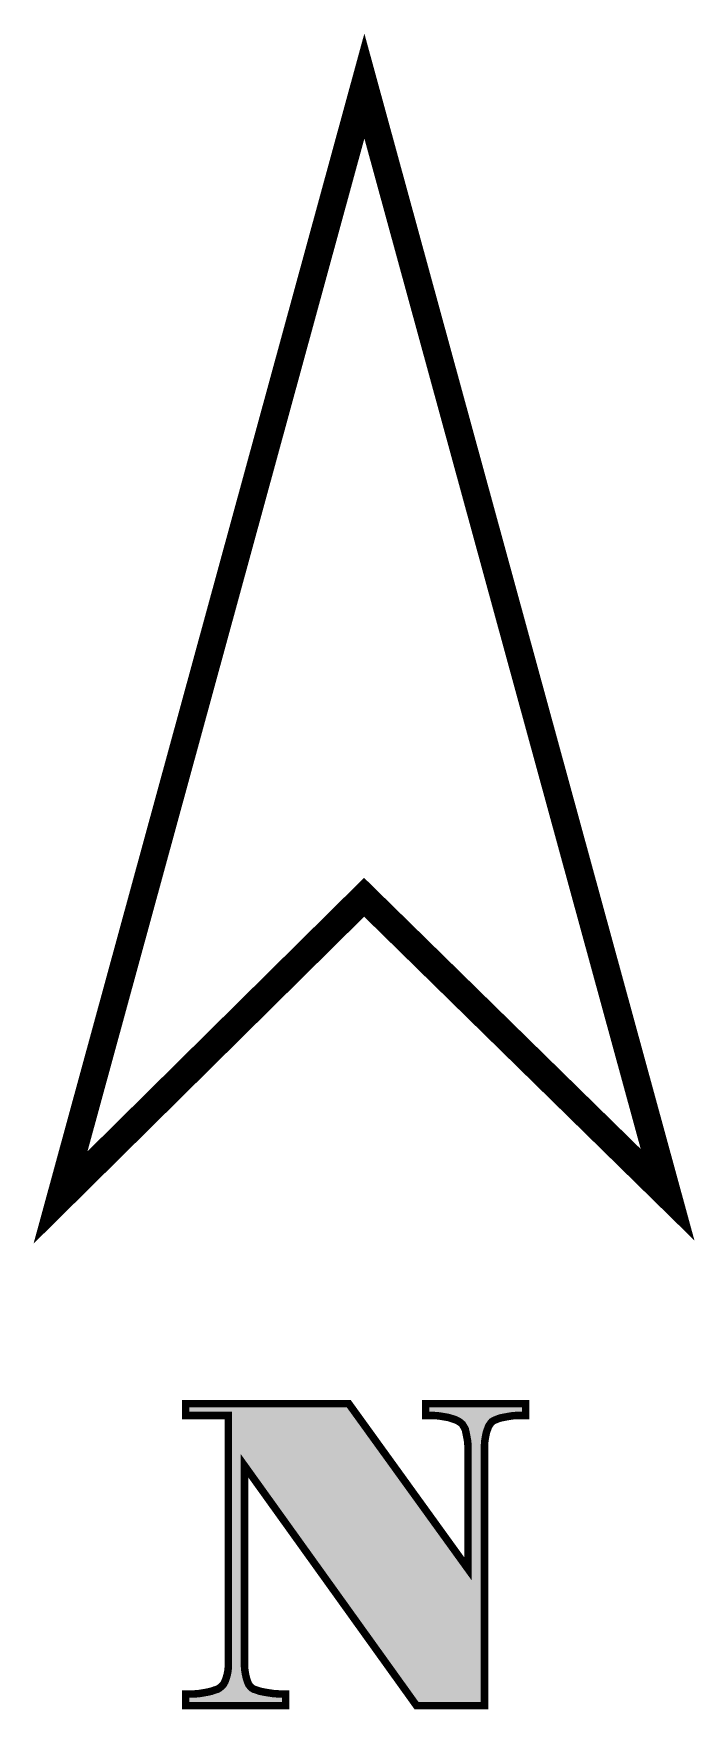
# Model space of a CAD drawing. Extents: x 151242 to 151523, y 158752 to 159354.
# Drawn here: x 151402.66 to 151404.95, y 159213.91 to 159219.73 of the extents above; entities that cross this region are included whole.
import ezdxf

# ---------------------------------------------------------------- set-up
doc = ezdxf.new("R2010")
doc.units = 0
doc.header["$LTSCALE"] = 3
doc.header["$MEASUREMENT"] = 0
doc.linetypes.add('DASHED2', pattern=[0.375, 0.25, -0.125])
doc.layers.add('ceco.net 1', color=7, linetype='CONTINUOUS')
doc.layers.add('DIM', color=144, linetype='CONTINUOUS')

msp = doc.modelspace()

# ---------------------------------------------------------------- hatches: boundary and pattern name
at = {"layer": 'DIM', "linetype": 'DASHED2', "ltscale": 0.9}
msp.add_hatch(color=3, dxfattribs=at).paths.add_polyline_path([(151403.7512, 159214.9737), (151403.1853, 159214.9737), (151403.1853, 159214.9329), (151403.3336, 159214.9329), (151403.3336, 159214.0799), (151403.3336, 159214.0635), (151403.3322, 159214.0472), (151403.3295, 159214.0336), (151403.3254, 159214.02), (151403.3213, 159214.0091), (151403.3159, 159213.9996), (151403.3091, 159213.9928), (151403.3023, 159213.9873), (151403.2955, 159213.9833), (151403.2859, 159213.9805), (151403.2751, 159213.9765), (151403.2628, 159213.9737), (151403.2479, 159213.971), (151403.2315, 159213.9683), (151403.2138, 159213.9669), (151403.1948, 159213.9669), (151403.1853, 159213.9669), (151403.1853, 159213.9261), (151403.5322, 159213.9261), (151403.5322, 159213.9669), (151403.5104, 159213.9669), (151403.49, 159213.9683), (151403.4723, 159213.971), (151403.456, 159213.9737), (151403.4424, 159213.9765), (151403.4315, 159213.9805), (151403.422, 159213.9833), (151403.4152, 159213.9873), (151403.4098, 159213.9928), (151403.4043, 159213.9996), (151403.4002, 159214.0091), (151403.3961, 159214.0214), (151403.3934, 159214.0336), (151403.3907, 159214.0486), (151403.3893, 159214.0663), (151403.3893, 159214.0839), (151403.3893, 159214.7587), (151403.9866, 159213.9261), (151404.222, 159213.9261), (151404.222, 159214.8091), (151404.222, 159214.8281), (151404.2233, 159214.8444), (151404.226, 159214.8608), (151404.2288, 159214.8744), (151404.2328, 159214.8853), (151404.2369, 159214.8961), (151404.2424, 159214.9043), (151404.2478, 159214.9111), (151404.2546, 159214.9152), (151404.2641, 159214.9193), (151404.275, 159214.9234), (151404.2873, 159214.9261), (151404.3022, 159214.9288), (151404.3186, 159214.9315), (151404.3349, 159214.9329), (151404.3539, 159214.9329), (151404.3648, 159214.9329), (151404.3648, 159214.9737), (151404.0179, 159214.9737), (151404.0179, 159214.9329), (151404.022, 159214.9329), (151404.0424, 159214.9329), (151404.0614, 159214.9315), (151404.0791, 159214.9288), (151404.0954, 159214.9261), (151404.109, 159214.922), (151404.1213, 159214.9179), (151404.1322, 159214.9125), (151404.1403, 159214.907), (151404.1458, 159214.9016), (151404.1499, 159214.8948), (151404.1553, 159214.8853), (151404.158, 159214.873), (151404.1607, 159214.8594), (151404.1635, 159214.8444), (151404.1648, 159214.8281), (151404.1648, 159214.8091), (151404.1648, 159214.4009)])

# ---------------------------------------------------------------- linework, layer by layer
at = {"layer": 'ceco.net 1', "color": 3, "const_width": 0.0961}
msp.add_lwpolyline([(151402.7512, 159215.6886), (151403.8054, 159219.5431), (151404.8574, 159215.6982), (151403.8045, 159216.7299)], close=True, dxfattribs=at)
at = {"layer": 'ceco.net 1', "color": 3, "const_width": 0.026}
msp.add_lwpolyline([(151403.3893, 159214.0839), (151403.3893, 159214.0663), (151403.3907, 159214.0486), (151403.3934, 159214.0336), (151403.3961, 159214.0214), (151403.4002, 159214.0091), (151403.4043, 159213.9996), (151403.4098, 159213.9928), (151403.4152, 159213.9873), (151403.422, 159213.9833), (151403.4315, 159213.9805), (151403.4424, 159213.9765), (151403.456, 159213.9737), (151403.4723, 159213.971), (151403.49, 159213.9683), (151403.5104, 159213.9669), (151403.5322, 159213.9669), (151403.5322, 159213.9261), (151403.1853, 159213.9261), (151403.1853, 159213.9669), (151403.1948, 159213.9669), (151403.2138, 159213.9669), (151403.2315, 159213.9683), (151403.2479, 159213.971), (151403.2628, 159213.9737), (151403.2751, 159213.9765), (151403.2859, 159213.9805), (151403.2955, 159213.9833), (151403.3023, 159213.9873), (151403.3091, 159213.9928), (151403.3159, 159213.9996), (151403.3213, 159214.0091), (151403.3254, 159214.02), (151403.3295, 159214.0336), (151403.3322, 159214.0472), (151403.3336, 159214.0635), (151403.3336, 159214.0799), (151403.3336, 159214.9329), (151403.1853, 159214.9329), (151403.1853, 159214.9737), (151403.7512, 159214.9737), (151404.1648, 159214.4009), (151404.1648, 159214.8091), (151404.1648, 159214.8281), (151404.1635, 159214.8444), (151404.1607, 159214.8594), (151404.158, 159214.873), (151404.1553, 159214.8853), (151404.1499, 159214.8948), (151404.1458, 159214.9016), (151404.1403, 159214.907), (151404.1322, 159214.9125), (151404.1213, 159214.9179), (151404.109, 159214.922), (151404.0954, 159214.9261), (151404.0791, 159214.9288), (151404.0614, 159214.9315), (151404.0424, 159214.9329), (151404.022, 159214.9329), (151404.0179, 159214.9329), (151404.0179, 159214.9737), (151404.3648, 159214.9737), (151404.3648, 159214.9329), (151404.3539, 159214.9329), (151404.3349, 159214.9329), (151404.3186, 159214.9315), (151404.3022, 159214.9288), (151404.2873, 159214.9261), (151404.275, 159214.9234), (151404.2641, 159214.9193), (151404.2546, 159214.9152), (151404.2478, 159214.9111), (151404.2424, 159214.9043), (151404.2369, 159214.8961), (151404.2328, 159214.8853), (151404.2288, 159214.8744), (151404.226, 159214.8608), (151404.2233, 159214.8444), (151404.222, 159214.8281), (151404.222, 159214.8091), (151404.222, 159213.9261), (151403.9866, 159213.9261), (151403.3893, 159214.7587), (151403.3893, 159214.0839), (151403.3893, 159214.0839)], dxfattribs=at)

doc.saveas('drawing.dxf')
